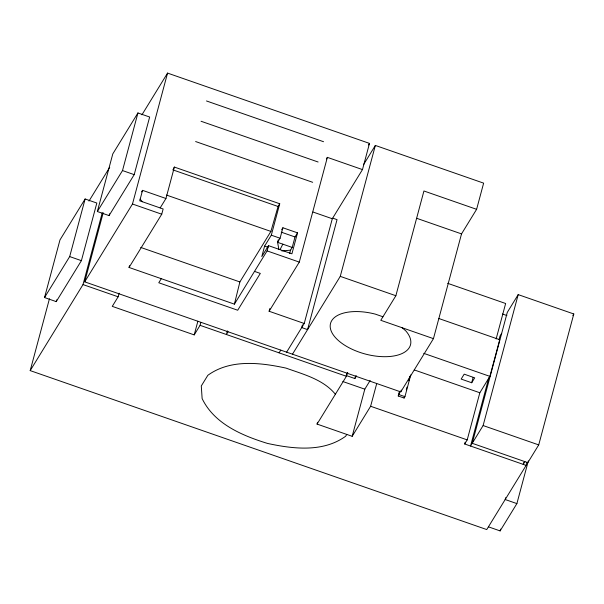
<?xml version="1.0" encoding="UTF-8"?>
<svg xmlns="http://www.w3.org/2000/svg" width="604" height="604" viewBox="0 0 604 604"><rect width="100%" height="100%" fill="white"/><g stroke="black" fill="none" stroke-linecap="round" stroke-linejoin="round"><path stroke-width="0.91" d="M281.638 229.814L282.899 227.761L297.53 232.857L291.913 253.808L268.501 245.654L267.096 250.894L234.405 304.144L129.045 267.459L129.49 265.684M234.405 304.144L239.879 281.94L270.902 231.423L278.051 206.485L279.728 203.759L174.375 167.074L173.537 168.44M44.537 297.546L59.97 239.939L85.126 198.973L96.829 203.05L81.397 260.656L56.24 301.623L44.537 297.546L69.686 256.587L85.126 198.973M526.877 462.664L526.144 465.39L486.741 529.565L30.2 370.607L49.445 298.776M56.24 301.623L56.723 299.826M97.35 211.521L112.789 153.914L137.939 112.948L149.649 117.025L134.209 174.639L109.06 215.598L97.35 211.521L122.506 170.562L137.939 112.948M30.2 370.607L83.012 284.582L102.265 212.751M363.525 164.696L375.348 145.436L483.63 183.14L476.609 209.324L461.524 233.899L433.453 338.648L400.762 391.898L84.696 281.849L103.208 212.751M109.06 215.598L109.543 213.801M84.696 281.849L132.48 204.016L167.557 73.092L369.489 143.397L362.476 169.588L332.298 218.739L304.227 323.487L286.621 352.162M174.375 167.074L165.957 198.497L142.544 190.343L139.735 200.822L163.148 208.969L161.744 214.209L129.045 267.459M200.807 322.612L200.075 325.337L194.209 334.895L112.268 306.364L118.135 296.806L119.109 293.166M194.209 334.895L197.87 321.237M227.391 330.879L226.417 334.51L228.093 331.777M279.728 203.759L271.309 235.183L264.605 246.107L261.796 256.579L268.501 245.654M278.278 239.713L277.576 242.332L278.905 249.422M297.53 232.857L295.016 236.957L292.208 247.429L277.576 242.332L280.09 238.24L282.899 227.761M304.227 323.487L269.112 311.256L269.845 308.523M289.595 253.65L290.532 250.162L292.208 247.429M269.112 311.256L299.29 262.098L327.36 157.357L362.476 169.588M302.445 324.854L301.713 327.579L307.564 329.618L337.04 219.637L332.857 218.18M292.479 354.201L340.263 276.368L375.348 145.436M376.7 383.608L370.622 406.266L352.177 436.307L317.062 424.084L317.545 422.264M317.062 424.084L346.402 376.292L347.376 372.66M346.092 375.492L354.873 378.549L355.567 375.937M352.177 436.307L364.808 389.172L370.146 380.475M433.453 338.648L380.777 320.301L395.869 295.726L423.933 190.985L476.609 209.324M410.765 374.895L404.937 396.669L404.099 398.036L398.247 395.998L399.455 391.46M398.247 395.998L399.999 391.218M400.762 391.898L401.245 390.078M404.099 398.036L404.582 396.216M406.288 389.852L407.021 387.126M408.727 380.762L409.942 376.209M471.694 382.747L474.714 377.832L464.182 374.163L461.162 379.078L471.694 382.747L473.121 377.432M526.144 465.39L464.687 443.993L465.171 442.173M464.687 443.993L467.202 439.893L479.833 392.759L489.889 376.375L499.712 339.712L438.919 318.542M496.133 338.965L505.639 303.502L447.662 283.314M488.802 377.855L470.539 446.031L483.117 425.548L518.194 294.616L573.8 313.974L538.715 444.906L527.821 462.656L472.215 443.298L507.3 312.366L518.194 294.616M499.032 339.682L500.006 336.05L501.682 333.317M505.669 497.704L505.186 499.523L516.888 503.6L528.334 460.882M488.417 526.831L500.12 530.908L500.61 529.089M523.706 462.551L523.215 464.37L524.891 461.637M280.037 249.633L282.838 244.167M88.977 201.087L109.709 167.323M141.94 114.813L167.557 73.092M141.608 191.861L142.544 190.343M160.158 207.935L165.957 198.497M161.291 278.686L158.784 282.763L237.704 310.237L260.316 273.416L254.511 271.392M326.387 158.943L327.36 157.357M368.508 145.005L369.489 143.397M279.093 352.849L280.769 350.124M346.507 374.812L347.768 372.766M354.873 378.549L356.549 375.824M346.772 434.427L345.669 436.231C323.102 452.6 293.151 448.961 267.512 443.427C242.166 435.605 214.277 423.88 202.129 398.572L201.291 385.964L207.844 375.295C230.411 358.927 260.362 362.566 286.002 368.1C303.351 374.337 323.231 379.387 335.379 394.253M572.849 315.522L573.8 313.974M500.12 530.908L516.888 503.6M281.841 250.962L290.532 250.162M206.485 100.959L323.548 141.713M201.049 121.253L318.112 162.008M416.745 218.316L461.524 233.899M195.613 141.547L312.676 182.302M312.978 212.019L332.298 218.739M172.699 169.807L278.051 206.485M122.506 170.562L134.209 174.639M281.238 232.155L295.016 236.957M166.432 195.047L270.902 231.423M502.437 313.989L506.892 315.545M271.309 235.183L280.09 238.24M264.605 246.107L268.048 247.3M132.48 204.016L161.744 214.209M267.096 250.894L299.29 262.098M340.263 276.368L395.869 295.726M382.944 316.775L375.416 314.156A41.389 20.566 15 0 0 330.335 328.01A41.389 20.566 15 0 0 382.309 356.654A41.389 20.566 15 0 0 405.782 330.886L402.166 327.753M140.724 247.421L239.879 281.94M423.751 353.348L489.889 376.375M414.261 369.927L479.833 392.759M69.686 256.587L81.397 260.656M83.012 284.582L118.135 296.806M200.075 325.337L346.402 376.292M399.085 394.631L404.937 396.669M483.117 425.548L538.715 444.906M342.861 381.532L364.808 389.172M370.622 406.266L467.202 439.893M140.06 199.124L142.333 201.728"/></g></svg>
